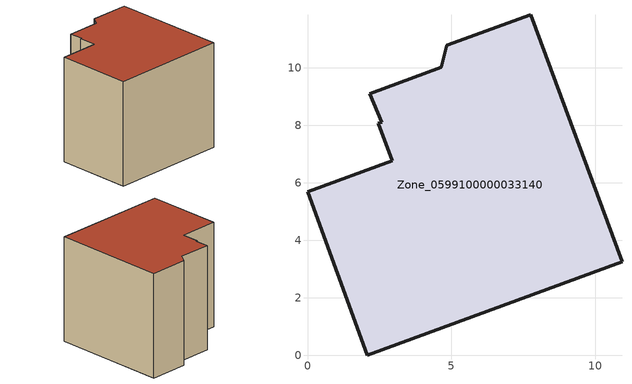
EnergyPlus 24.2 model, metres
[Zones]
Zone_0599100000033140
 floor ground (C_G): 2.57,8.1 2.16,9.1 4.64,10.01 4.84,10.77 7.76,11.84 10.93,3.26 2.08,0 0,5.68 2.94,6.76 2.46,8.06 z0
 wall outside (C_F): 2.08,0 10.93,3.26 7.76,11.84 4.84,10.77 4.64,10.01 2.16,9.1 2.57,8.1 2.46,8.06 2.94,6.76 0,5.68 2.08,0 z0:8.37
 roof outside (C_R): 2.16,9.1 2.57,8.1 2.46,8.06 2.94,6.76 0,5.68 2.08,0 10.93,3.26 7.76,11.84 4.84,10.77 4.64,10.01 z8.37
[BUILDING]
Pand.0599100000033140: North Axis=0; Terrain=City; Loads Convergence Tolerance Value=0.04; Temperature Convergence Tolerance Value=0.4; Solar Distribution=FullExterior; Maximum Number of Warmup Days=25; Minimum Number of Warmup Days=1
[Site:Location]
Rotterdam.The.Hague.AP_ZH_NLD Design_Conditions: Latitude=51.96; Longitude=4.45; Time Zone=1; Elevation=-4.5
[SITE:GROUNDTEMPERATURE:BUILDINGSURFACE]
18, 18, 18, 18, 18, 18, 18, 18, 18, 18, 18, 18
[MATERIAL] Thermal Absorptance=0.9; Solar Absorptance=0.7; Visible Absorptance=0.7
Name | Roughness | Thickness | Conductivity | Density | Specific Heat
G.TC.1946-1964 | MediumSmooth | 0.15 | 1 | 540 | 1210
F.TC.1946-1964 | Rough | 0.3 | 0.857143 | 1920 | 840
R.TC.1946-1964 | MediumRough | 0.2 | 0.235294 | 1500 | 1000
[CONSTRUCTION]
C_G: G.TC.1946-1964
C_F: F.TC.1946-1964
C_R: R.TC.1946-1964
[ZONE]
Zone_0599100000033140: Type=1; Multiplier=1; Ceiling Height=Autocalculate; Volume=Autocalculate; Floor Area=autocalculate; Part of Total Floor Area=Yes
[ZONEINFILTRATION:DESIGNFLOWRATE]
Infil_Zone_0599100000033140: Zone or ZoneList or Space or SpaceList=Zone_0599100000033140; Schedule=AlwaysOn; Design Flow Rate Calculation Method=Flow/Area; Flow Rate per Floor Area=0.003; Constant Term Coefficient=1; Temperature Term Coefficient=0; Velocity Term Coefficient=0; Velocity Squared Term Coefficient=0
[HVACTEMPLATE:ZONE:IDEALLOADSAIRSYSTEM]
Zone_0599100000033140: Maximum Heating Supply Air Temperature=50; Minimum Cooling Supply Air Temperature=13; Maximum Heating Supply Air Humidity Ratio=0.0156; Minimum Cooling Supply Air Humidity Ratio=0.0077; Heating Limit=NoLimit; Cooling Limit=NoLimit; Dehumidification Control Type=ConstantSensibleHeatRatio; Cooling Sensible Heat Ratio=0.7; Dehumidification Setpoint=60; Humidification Control Type=None; Humidification Setpoint=30; Outdoor Air Method=None; Outdoor Air Flow Rate per Person=0.00944; Outdoor Air Flow Rate per Zone Floor Area=0; Outdoor Air Flow Rate per Zone=0; Demand Controlled Ventilation Type=None; Outdoor Air Economizer Type=NoEconomizer; Heat Recovery Type=None; Sensible Heat Recovery Effectiveness=0.7; Latent Heat Recovery Effectiveness=0.65
[ZONECONTROL:THERMOSTAT]
ThermostatControl_Zone_0599100000033140: Zone or ZoneList=Zone_0599100000033140; Control Type Schedule=DualSetpointControlType; Control 1=Thermostat_Zone_0599100000033140; Temperature Difference Between Cutout And Setpoint=0
[THERMOSTATSETPOINT:DUALSETPOINT]
Thermostat_Zone_0599100000033140: Heating Setpoint Temperature Schedule=HeatingSetpoint_Zone_0599100000033140; Cooling Setpoint Temperature Schedule=CoolingSetpoint_Zone_0599100000033140
[SCHEDULE:COMPACT]
HeatingSetpoint_Zone_0599100000033140: Through: 12/31, For: AllDays, Until: 24:00, 21
CoolingSetpoint_Zone_0599100000033140: Through: 12/31, For: AllDays, Until: 24:00, 24
DualSetpointControlType: Through: 12/31, For: AllDays, Until: 24:00, 4
AlwaysOn: Through: 12/31, For: AllDays, Until: 24:00, 1
